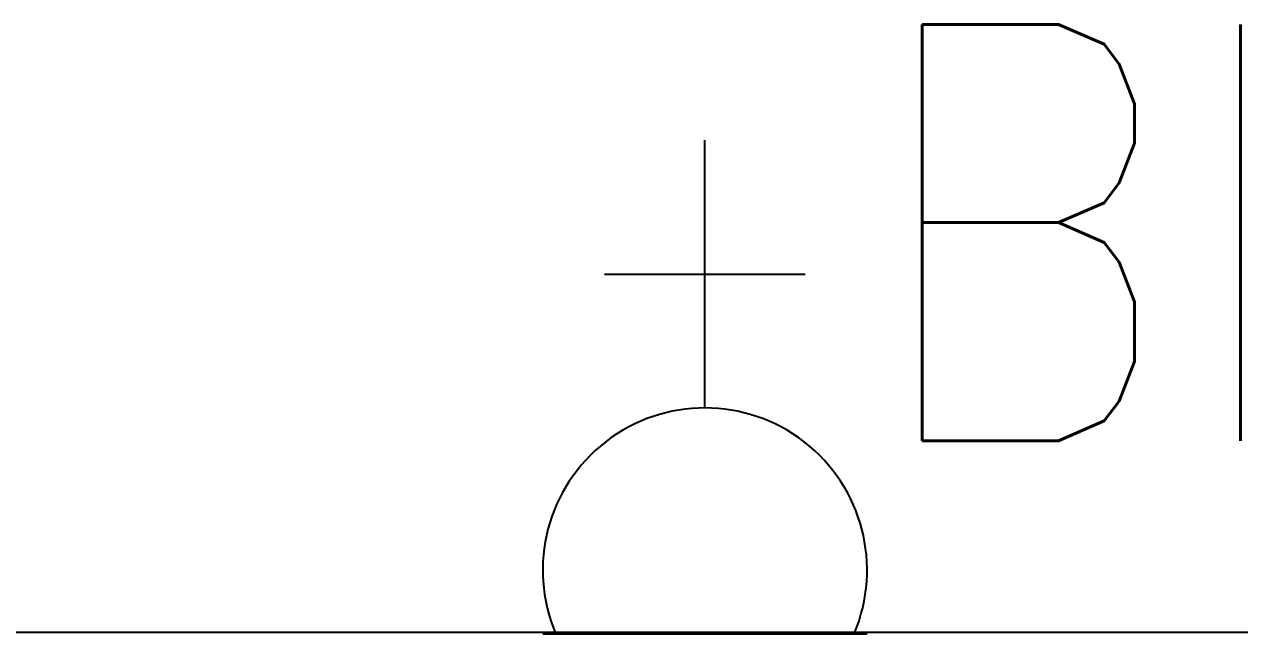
# Model space of a CAD drawing. Header units: inches. Extents: x 16928 to 514628, y -1471 to 241387.
# Drawn here: x 315377 to 316399, y 39805 to 40317 of the extents above; entities that cross this region are included whole.
import ezdxf
from ezdxf.enums import TextEntityAlignment as Align

# ---------------------------------------------------------------- set-up
doc = ezdxf.new("R2010")
doc.units = ezdxf.units.IN
doc.header["$MEASUREMENT"] = 0
doc.layers.add('ELECT', color=6, linetype='Continuous')
doc.layers.add('partition', color=8, linetype='Continuous')
doc.layers.add('t3', color=8, linetype='Continuous', lineweight=25)
doc.styles.add('LAILA', font='romans.shx', dxfattribs={"width": 0.85})

msp = doc.modelspace()

# ---------------------------------------------------------------- linework, layer by layer
at = {"layer": 'ELECT', "color": 6}
for p, q in [((315949.4, 39994.3), (315949.4, 40219.3)), ((315865, 40106.8), (316033.7, 40106.8)), ((315813, 39804.5), (316085.8, 39804.5))]:
    msp.add_line(p, q, dxfattribs=at)
msp.add_arc((315949.4, 39857.9), 136.4, 336.9763, 203.0237, dxfattribs=at)
at = {"layer": 'partition'}
msp.add_line((316867.5, 39805.5), (312867.5, 39805.5), dxfattribs=at)

# ---------------------------------------------------------------- texts
at = {"layer": 't3', "style": 'LAILA', "width": 0.85}
msp.add_text('BINCANG', height=350, dxfattribs=at).set_placement((316081.1, 40316.7), align=Align.TOP_LEFT)

doc.saveas('drawing.dxf')
